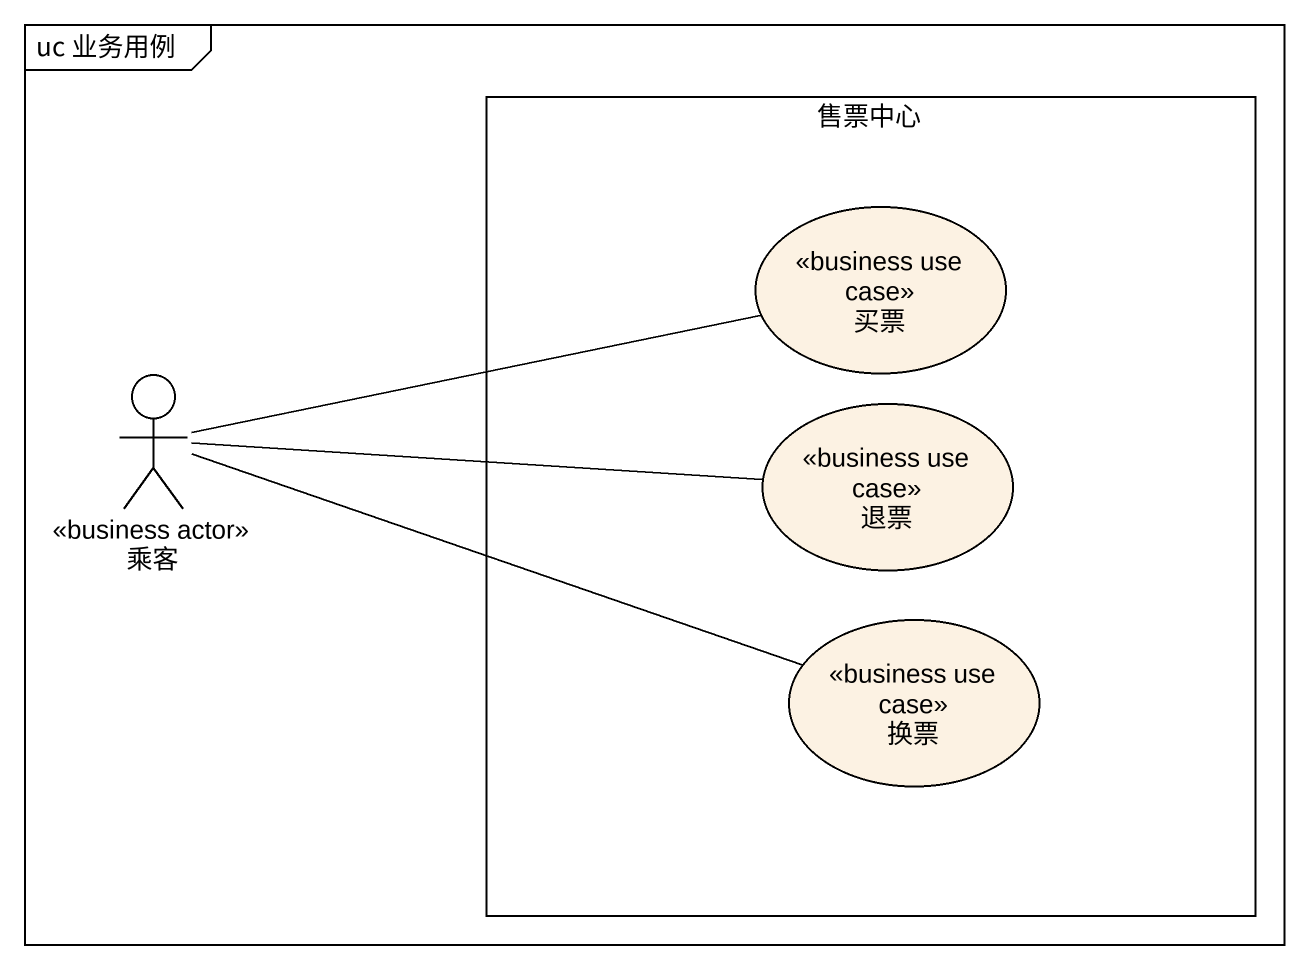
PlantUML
@startuml
mainframe uc 业务用例
rectangle 售票中心 {
  usecase 买票 <<business use case>>
  usecase 退票 <<business use case>>
  usecase 换票 <<business use case>>
}
actor 乘客 <<business actor>>
乘客 -right- 买票
乘客 -right- 退票
乘客 -right- 换票
@enduml
